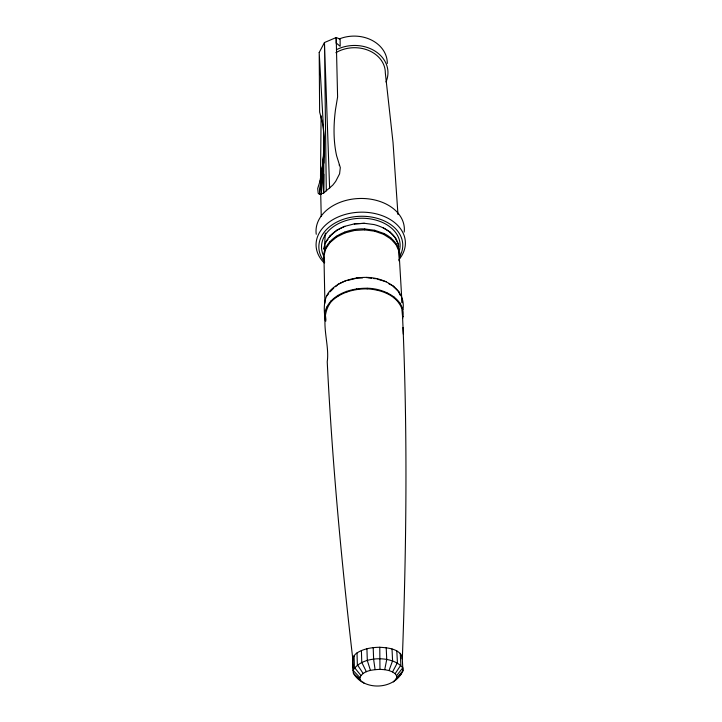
<?xml version="1.0" encoding="UTF-8"?>
<svg xmlns="http://www.w3.org/2000/svg" width="722" height="722" viewBox="0 0 722 722"><rect width="100%" height="100%" fill="white"/><g stroke="black" fill="none" stroke-linecap="round" stroke-linejoin="round"><path stroke-width="1.08" d="M336.19 43.185L336.199 37.526L340.116 39.105L340.17 46.334L336.326 43.058M323.817 174.201L323.655 193.045L319.449 194.263L318.185 193.27L317.707 188.469L320.135 180.708M323.916 163.118L324.106 142.054L321.317 194.191L323.718 154.201L319.449 194.263L323.149 160.627M401.703 297.699L398.995 251.418L396.125 244.785L390.846 238.928L383.49 234.28L374.565 231.184L364.709 229.876L364.727 228.964C346.136 227.683 319.494 240.029 324.169 262.194L324.683 262.637M321.091 115.818L320.505 176.664M361.659 681.712L360.17 679.718L359.908 677.579C363.238 670.296 372.958 669.754 379.962 669.348L379.781 647.264C371.911 647.381 363.771 648.618 357.02 652.905C350.053 657.354 353.275 666.505 353.437 673.328C363.942 691.315 394.483 689.934 402.948 670.81L402.127 656.117C397.741 648.518 387.651 647.778 379.781 647.264M336.488 230.435L344.836 226.329C334.818 230.174 325.126 237.953 323.772 249.234L324.358 248.783L325.315 233.044M360.17 679.718L353.437 673.328L352.76 658.644C341.307 559.965 332.129 460.988 327.228 361.758C330.107 342.751 317.824 317.427 331.651 301.182C341.082 292.175 354.376 288.755 367.146 288.872L367.2 288.258C383.382 288.231 407.046 298.98 402.632 318.411M366.695 277.69L366.74 277.383C384.555 277.654 405.981 288.791 403.02 309.603L402.244 309.783C397.596 295.226 381.072 289.567 367.146 288.872M374.565 231.184L374.727 230.291L364.727 228.964M319.954 181.123L322.337 167.26A209.579 86.369 -58.4 0 0 323.853 152.107M379.962 669.348L384.709 669.682L386.739 659.556L386.207 647.733M324.358 248.783L325.135 245.868M364.709 229.876L354.628 230.453L345.053 232.89L336.687 236.987L330.116 242.439L325.775 248.846L323.934 255.732L324.918 303.159M366.74 277.383C353.798 277.257 340.333 280.777 330.82 289.955C322.617 298.177 323.952 310.37 325.297 320.902L326.055 320.857M367.2 288.258C350.161 287.916 327.959 295.018 324.512 314.052L325.297 314.142L325.929 319.738M383.49 234.28L383.77 233.441L374.727 230.291M398.806 260.786C403.002 249.37 393.77 238.043 383.77 233.441M384.709 669.682L389.014 670.558L392.587 660.774L392.019 648.961M377.254 290.127L377.525 289.54M390.846 238.928L391.225 238.161M395.602 679.989L396.694 677.859L402.948 670.81L402.759 667.859C392.578 654.917 361.424 655.829 353.058 670.395L359.908 677.579M396.694 677.859L396.54 675.711L395.133 673.689L392.569 671.929L397.416 662.661L396.811 650.874M319.196 52.48L324.467 42.535L336.199 37.526L337.598 96.956L335.486 109.663A266.183 125.276 -48.7 0 0 336.605 155.744L340.315 167.594L339.593 173.803L335.676 181.412L332.815 185.085L323.655 193.045L323.934 136.359L319.196 52.48L319.629 112.091L322.021 120.926A209.028 86.153 -58.4 0 1 323.934 136.359A209.579 86.369 -58.4 0 1 324.034 148.001M376.974 278.674L373.761 278.575M396.125 244.785L396.577 244.099M395.133 673.689L400.881 665.079L400.259 653.32M327.996 239.271L325.604 242.321M329.214 237.466L330.423 235.661L336.876 230.282M328.709 293.692L326.317 296.336M329.981 291.887L333.781 288.078M396.54 675.711L402.759 667.859M399.483 250.814L398.995 251.418L399.302 258.35L399.78 257.844M386.396 293.123L386.857 292.6M393.337 681.956L396.929 677.985M399.907 675.052L401.441 673.716M386.225 281.742L377.805 279.297M335.468 286.733L337.147 285.398M393.923 297.644L394.537 297.211M329.936 235.904L330.423 235.661M364.439 223.306L354.385 223.883L364.439 223.306L374.041 224.56C385.034 227.322 397.371 234.641 398.734 246.906M388.743 283.701L393.851 286.363M399.32 303.33L400.042 303.023M344.836 226.329L354.475 223.838M347.652 280.416L355.278 278.548M393.445 286.544L399.311 292.184M362.561 277.925L356.271 277.979M402.533 316.534L403.309 316.489M401.757 298.791L402.271 298.773L402.434 302.717M367.706 277.817L371.74 278.322M383.174 227.728L390.512 232.394M326.443 307.202L327.192 307.428M389.014 670.558L392.569 671.929M390.024 232.213L395.782 238.269M330.983 300.821L331.651 301.182M337.652 284.513L346.334 280.425M398.652 244.92L395.214 237.989M355.486 676.054L358.148 677.805M339.394 165.573L339.196 164.941M337.869 295.388L338.401 295.858M362.778 681.983L364.276 683.427M323.411 255.2L324.584 261.653M360.91 675.431L354.385 667.453L354.078 655.675M325.27 248.206L325.775 248.846M363.103 673.427L357.345 664.7L357.02 652.905M346.632 291.3L346.984 291.85M329.665 241.717L330.116 242.439M366.361 671.713L361.758 662.345L361.406 650.531M336.326 236.184L336.687 236.987M398.833 292.293L400.087 295.072M370.449 670.404L367.317 660.549L366.92 648.717M344.809 232.024L345.053 232.89M356.65 288.854L356.803 289.459M375.088 669.601L373.635 659.439L373.193 647.607M354.511 229.56L354.628 230.453M402.127 656.117L402.316 659.096C406.387 548.612 407.605 437.965 403.029 327.472M397.966 214.497L393.03 142.559L385.322 72.931A31.281 25.469 -2.2 0 0 368.437 50.369A31.281 25.469 -2.2 0 0 335.856 52.706M403.318 334.133L402.244 309.783L402.488 315.406M401.802 299.765L401.928 302.68M329.62 188.325L324.467 42.535L326.299 190.897M321.236 216.419L320.712 193.514M324.196 262.889A44.674 31.732 -2.2 0 1 330.198 221.347A44.674 31.732 -2.2 0 1 388.752 218.658A44.674 31.732 -2.2 0 1 399.076 259.451M336.434 49.71A33.925 27.626 -2.2 0 1 375.476 51.388A33.925 27.626 -2.2 0 1 385.99 81.965M339.159 38.988A33.636 27.58 -2.2 0 1 387.308 63.464M316.245 234.262A44.195 31.759 -2.2 0 1 359.809 198.478A44.195 31.759 -2.2 0 1 404.221 232.042M324.449 261.59A41.975 29.755 -2.2 0 1 357.733 216.41A41.975 29.755 -2.2 0 1 399.862 256.184M323.203 254.929A39.313 27.869 -2.2 0 1 359.755 218.279A39.313 27.869 -2.2 0 1 398.995 251.996"/></g></svg>
